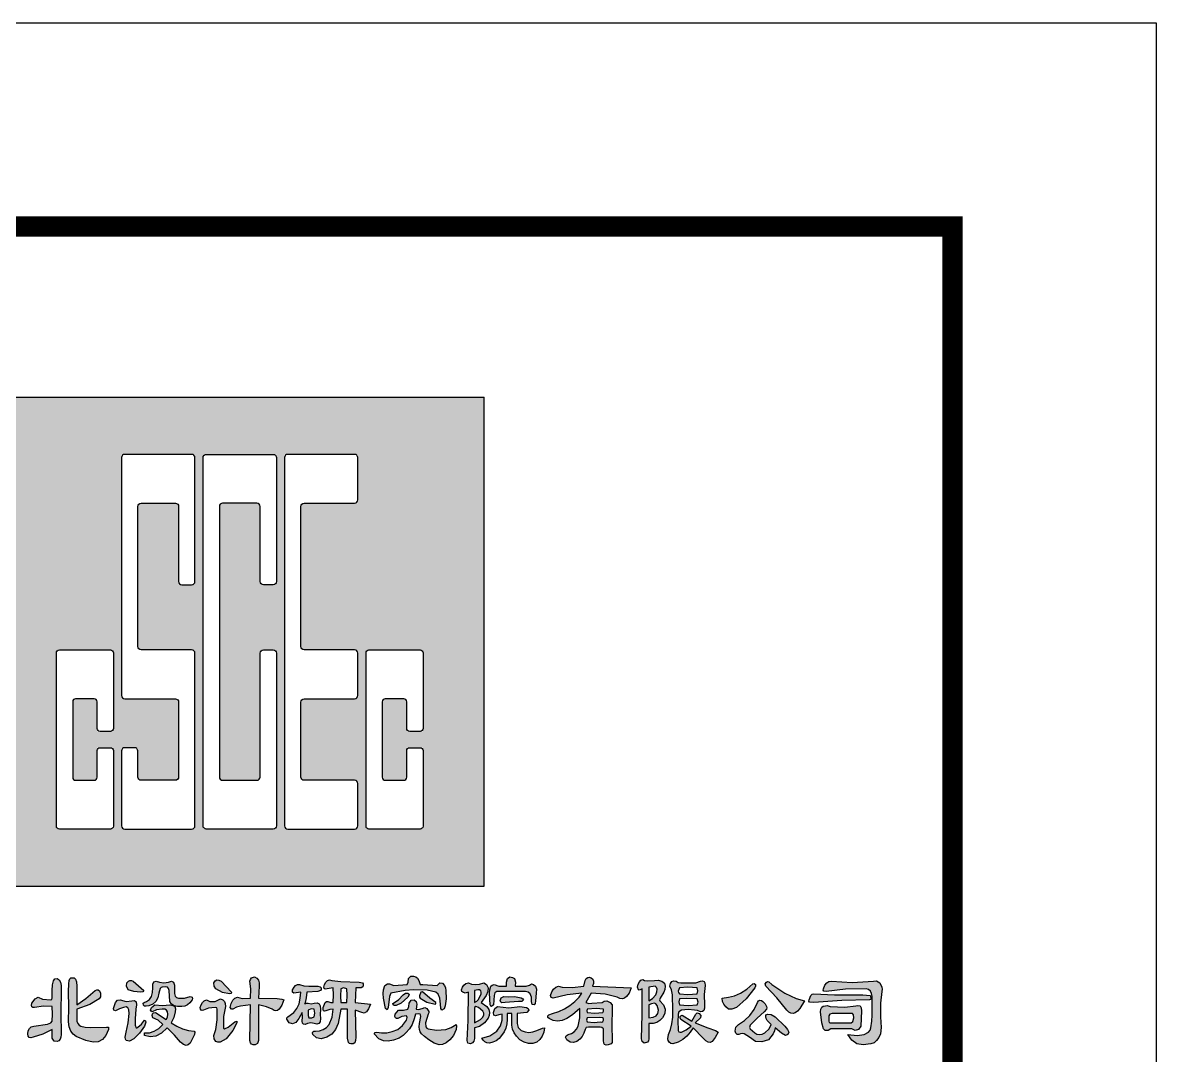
# Model space of a CAD drawing. Extents: x 1252172 to 1336272, y -987752 to -826269.
# Drawn here: x 1330706 to 1336272, y -933421 to -928352 of the extents above; entities that cross this region are included whole.
import ezdxf
from ezdxf.enums import TextEntityAlignment as Align

# ---------------------------------------------------------------- set-up
doc = ezdxf.new("R2010")
doc.units = 0
doc.header["$LTSCALE"] = 1000
for name, color, linetype in [('BTTK', 7, 'Continuous'), ('Logo', 4, 'Continuous'), ('PUB_TITLE', 7, 'Continuous'), ('电-标注', 1, 'Continuous')]:
    doc.layers.add(name, color=color, linetype=linetype)
doc.layers.add('yichutu', color=7, linetype='Continuous', true_color=0xffffff, plot=False)
doc.styles.add('HZ(TK)', font='geniso.shx', dxfattribs={"width": 0.9, "bigfont": 'hztxt.shx'})

# ---------------------------------------------------------------- blocks, each defined once
blk = doc.blocks.new('CSCEC')
at = {"layer": 'Logo'}
h = blk.add_hatch(color=4, dxfattribs=at)
h.paths.add_polyline_path([(0, -24), (24, -24), (24, 0), (0, 0)])
h.paths.add_polyline_path([(6.2, -2.8), (9.8, -2.8), (9.8, -9.2), (9, -9.2), (9, -5.36, 0.414214), (8.84, -5.2), (7.16, -5.2, 0.414214), (7, -5.36), (7, -12.24, 0.414214), (7.16, -12.4), (9.8, -12.4), (9.8, -21.2), (6.2, -21.2), (6.2, -17.2), (7, -17.2), (7, -18.64, 0.414214), (7.16, -18.8), (8.84, -18.8, 0.414214), (9, -18.64), (9, -14.96, 0.414214), (8.84, -14.8), (6.2, -14.8)], flags=16)
h.paths.add_polyline_path([(10.2, -2.8), (13.8, -2.8), (13.8, -9.2), (13, -9.2), (13, -5.36, 0.414214), (12.84, -5.2), (11.16, -5.2, 0.414214), (11, -5.36), (11, -18.64, 0.414214), (11.16, -18.8), (12.84, -18.8, 0.414214), (13, -18.64), (13, -12.4), (13.8, -12.4), (13.8, -21.2), (10.2, -21.2)], flags=16)
h.paths.add_polyline_path([(5.8, -12.4), (5.8, -16.4), (5, -16.4), (5, -14.96, 0.414214), (4.84, -14.8), (3.96, -14.8, 0.414214), (3.8, -14.96), (3.8, -18.64, 0.414214), (3.96, -18.8), (4.84, -18.8, 0.414214), (5, -18.64), (5, -17.2), (5.8, -17.2), (5.8, -21.2), (3, -21.2), (3, -12.4)], flags=16)
h.paths.add_polyline_path([(14.2, -2.8), (17.8, -2.8), (17.8, -5.2), (15.16, -5.2, 0.414214), (15, -5.36), (15, -12.24, 0.414214), (15.16, -12.4), (17.8, -12.4), (17.8, -14.8), (15.16, -14.8, 0.414214), (15, -14.96), (15, -18.64, 0.414214), (15.16, -18.8), (17.8, -18.8), (17.8, -21.2), (14.2, -21.2)], flags=16)
h.paths.add_polyline_path([(21, -12.4), (21, -16.4), (20.2, -16.4), (20.2, -14.96, 0.414214), (20.04, -14.8), (19.16, -14.8, 0.414214), (19, -14.96), (19, -18.64, 0.414214), (19.16, -18.8), (20.04, -18.8, 0.414214), (20.2, -18.64), (20.2, -17.2), (21, -17.2), (21, -21.2), (18.2, -21.2), (18.2, -12.4)], flags=16)
for p, q in [((0, -24), (0, 0)), ((0, 0), (24, 0)), ((0, 0), (24, 0)), ((24, -24), (24, 0)), ((0, -24), (24, -24))]:
    blk.add_line(p, q, dxfattribs=at)
for points in [[(8.84, -5.2, -0.414214), (9, -5.36), (9, -9.04, 0.414214), (9.16, -9.2), (9.64, -9.2, 0.414214), (9.8, -9.04), (9.8, -2.96, 0.414214), (9.64, -2.8), (6.36, -2.8, 0.414214), (6.2, -2.96), (6.2, -14.64, 0.414214), (6.36, -14.8), (8.84, -14.8, -0.414214), (9, -14.96), (9, -18.64, -0.414214), (8.84, -18.8), (7.16, -18.8, -0.414214), (7, -18.64), (7, -17.36, 0.414214), (6.84, -17.2), (6.36, -17.2, 0.414214), (6.2, -17.36), (6.2, -21.04, 0.414214), (6.36, -21.2), (9.64, -21.2, 0.414214), (9.8, -21.04), (9.8, -12.56, 0.414214), (9.64, -12.4), (7.16, -12.4, -0.414214), (7, -12.24), (7, -5.36, -0.414214), (7.16, -5.2)], [(12.84, -18.8, 0.414214), (13, -18.64), (13, -12.56, -0.414214), (13.16, -12.4), (13.64, -12.4, -0.414214), (13.8, -12.56), (13.8, -21.04, -0.414214), (13.64, -21.2), (10.36, -21.2, -0.414214), (10.2, -21.04), (10.2, -2.96, -0.414214), (10.36, -2.8), (13.64, -2.8, -0.414214), (13.8, -2.96), (13.8, -9.04, -0.414214), (13.64, -9.2), (13.16, -9.2, -0.414214), (13, -9.04), (13, -5.36, 0.414214), (12.84, -5.2), (11.16, -5.2, 0.414214), (11, -5.36), (11, -18.64, 0.414214), (11.16, -18.8)], [(15.16, -12.4, -0.414214), (15, -12.24), (15, -5.36, -0.414214), (15.16, -5.2), (17.64, -5.2, 0.414214), (17.8, -5.04), (17.8, -2.96, 0.414214), (17.64, -2.8), (14.36, -2.8, 0.414214), (14.2, -2.96), (14.2, -21.04, 0.414214), (14.36, -21.2), (17.64, -21.2, 0.414214), (17.8, -21.04), (17.8, -18.96, 0.414214), (17.64, -18.8), (15.16, -18.8, -0.414214), (15, -18.64), (15, -14.96, -0.414214), (15.16, -14.8), (17.64, -14.8, 0.414214), (17.8, -14.64), (17.8, -12.56, 0.414214), (17.64, -12.4)], [(4.856, -18.8, 0.414214), (5, -18.656), (5, -17.344, -0.414214), (5.144, -17.2), (5.656, -17.2, -0.414214), (5.8, -17.344), (5.8, -21.056, -0.414214), (5.656, -21.2), (3.144, -21.2, -0.414214), (3, -21.056), (3, -12.544, -0.414214), (3.144, -12.4), (5.656, -12.4, -0.414214), (5.8, -12.544), (5.8, -16.256, -0.414214), (5.656, -16.4), (5.144, -16.4, -0.414214), (5, -16.256), (5, -14.944, 0.414214), (4.856, -14.8), (3.944, -14.8, 0.414214), (3.8, -14.944), (3.8, -18.656, 0.414214), (3.944, -18.8)], [(20.056, -18.8, 0.414214), (20.2, -18.656), (20.2, -17.344, -0.414214), (20.344, -17.2), (20.856, -17.2, -0.414214), (21, -17.344), (21, -21.056, -0.414214), (20.856, -21.2), (18.344, -21.2, -0.414214), (18.2, -21.056), (18.2, -12.544, -0.414214), (18.344, -12.4), (20.856, -12.4, -0.414214), (21, -12.544), (21, -16.256, -0.414214), (20.856, -16.4), (20.344, -16.4, -0.414214), (20.2, -16.256), (20.2, -14.944, 0.414214), (20.056, -14.8), (19.144, -14.8, 0.414214), (19, -14.944), (19, -18.656, 0.414214), (19.144, -18.8)]]:
    blk.add_lwpolyline(points, format="xyb", close=True, dxfattribs=at)
blk = doc.blocks.new('vhtemplate_2020年新竖式图框_A1')
at = {"layer": 'Logo'}
h = blk.add_hatch(color=4, dxfattribs=at)
h.dxf.hatch_style = 1
h.paths.add_polyline_path([(786.365, 545.727), (785.932, 545.654), (785.848, 545.651), (785.799, 545.685), (785.782, 545.756), (785.799, 545.862), (785.957, 546.081), (786.098, 546.154), (786.323, 546.06), (786.732, 546.029), (786.773, 546.042), (786.798, 546.123), (786.798, 546.487), (786.813, 546.773), (786.857, 546.966), (786.929, 547.065), (787.031, 547.07), (787.131, 547.018), (787.198, 546.904), (787.231, 546.727), (787.231, 546.487), (787.215, 545.404), (787.231, 544.321), (787.219, 544.191), (787.181, 544.092), (787.119, 544.024), (787.031, 543.988), (786.89, 544.009), (786.798, 544.155), (786.798, 544.571), (786.332, 544.352), (785.865, 544.196), (785.749, 544.16), (785.665, 544.175), (785.615, 544.243), (785.599, 544.363), (785.617, 544.511), (785.674, 544.623), (785.767, 544.699), (785.898, 544.738), (786.557, 544.842), (786.729, 544.909), (786.798, 544.988), (786.815, 545.331), (786.798, 545.696)])
h.paths.add_polyline_path([(787.606, 546.81), (787.631, 546.987), (787.658, 547.057), (787.706, 547.102), (787.865, 547.112), (787.935, 547.052), (787.981, 546.914), (788.002, 546.698), (787.998, 546.404), (787.998, 545.779), (788.439, 546.102), (788.898, 546.487), (788.977, 546.526), (789.047, 546.518), (789.11, 546.464), (789.164, 546.362), (789.164, 546.185), (789.097, 546.071), (788.639, 545.8), (787.998, 545.571), (787.998, 545.113), (788.01, 544.98), (788.048, 544.873), (788.11, 544.792), (788.198, 544.738), (788.414, 544.688), (788.698, 544.665), (789.464, 544.696), (789.556, 544.686), (789.564, 544.571), (789.429, 544.282), (789.256, 544.082), (789.045, 543.97), (788.798, 543.946), (788.439, 544.04), (787.964, 544.238), (787.817, 544.345), (787.706, 544.498), (787.633, 544.699), (787.598, 544.946), (787.615, 545.675), (787.598, 546.445)])
h = blk.add_hatch(color=4, dxfattribs=at)
h.dxf.hatch_style = 1
h.paths.add_polyline_path([(796.12, 546.102), (796.528, 546.112), (796.537, 546.57), (796.495, 546.945), (796.522, 547.036), (796.57, 547.102), (796.728, 547.154), (796.843, 547.094), (796.92, 546.997), (796.96, 546.865), (796.962, 546.695), (796.928, 546.112), (797.836, 546.091), (798.072, 546.065), (798.161, 546.029), (798.07, 545.769), (797.928, 545.571), (797.857, 545.508), (797.778, 545.487), (797.691, 545.508), (797.595, 545.571), (797.312, 545.685), (796.928, 545.779), (796.928, 544.03), (796.87, 543.894), (796.762, 543.821), (796.658, 543.819), (796.578, 543.853), (796.524, 543.923), (796.495, 544.03), (796.528, 545.779), (796.045, 545.727), (795.841, 545.662), (795.662, 545.571), (795.595, 545.571), (795.529, 545.654), (795.577, 545.857), (795.654, 546.008), (795.76, 546.107), (795.895, 546.154)])
h.paths.add_polyline_path([(794.737, 546.706), (794.729, 546.862), (794.789, 546.961), (794.871, 547.008), (794.973, 547.003), (795.096, 546.945), (795.595, 546.404), (795.587, 546.341), (795.495, 546.321), (795.162, 546.383), (794.829, 546.57)])
h.paths.add_polyline_path([(794.537, 545.946), (794.796, 545.946), (795.062, 546.071), (795.177, 546.032), (795.254, 545.956), (795.293, 545.844), (795.296, 545.696), (795.204, 545.217), (795.196, 544.696), (795.21, 544.634), (795.254, 544.613), (795.429, 544.696), (795.762, 544.946), (795.854, 544.977), (795.862, 544.904), (795.662, 544.519), (795.329, 544.113), (795.037, 543.957), (794.923, 543.949), (794.829, 543.988), (794.737, 544.123), (794.729, 544.279), (794.829, 544.571), (794.896, 545.05), (794.896, 545.571), (794.871, 545.633), (794.796, 545.654), (794.471, 545.623), (794.229, 545.529), (794.156, 545.506), (794.104, 545.519), (794.073, 545.568), (794.063, 545.654), (794.106, 545.787), (794.171, 545.894), (794.256, 545.974), (794.363, 546.029)])
h = blk.add_hatch(color=4, dxfattribs=at)
h.dxf.hatch_style = 1
h.paths.add_polyline_path([(804.034, 545.519), (804.259, 545.571), (804.309, 545.706), (804.326, 545.862), (804.418, 546.008), (804.559, 546.029), (804.659, 545.956), (804.693, 545.821), (804.659, 545.571), (804.784, 545.56), (804.959, 545.612), (805.084, 545.654), (805.192, 545.612), (805.292, 545.456), (805.292, 545.386), (805.259, 545.321), (805.126, 544.904), (805.142, 544.706), (805.188, 544.647), (805.259, 544.613), (805.659, 544.54), (806.126, 544.571), (806.384, 544.675), (806.625, 544.821), (806.642, 544.758), (806.625, 544.571), (806.492, 544.279), (806.311, 544.063), (806.134, 543.915), (805.961, 543.834), (805.792, 543.821), (805.551, 543.905), (805.292, 544.071), (805.067, 544.227), (804.926, 544.363), (804.857, 544.457), (804.818, 544.571), (804.807, 544.706), (804.826, 544.863), (804.884, 545.206), (804.882, 545.292), (804.859, 545.321), (804.768, 545.342), (804.626, 545.321), (804.568, 545.092), (804.459, 544.821), (804.334, 544.613), (804.159, 544.404), (804.026, 544.279), (803.826, 544.155), (803.551, 544.043), (803.293, 543.998), (803.051, 544.022), (802.827, 544.113), (802.593, 544.363), (802.643, 544.425), (802.727, 544.446), (802.966, 544.407), (803.218, 544.415), (803.483, 544.47), (803.76, 544.571), (803.985, 544.769), (804.193, 545.029), (804.226, 545.165), (804.193, 545.238), (803.951, 545.206), (803.76, 545.113), (803.689, 545.11), (803.643, 545.144), (803.622, 545.214), (803.626, 545.321), (803.793, 545.529), (803.826, 545.529)])
h.paths.add_polyline_path([(804.859, 546.779), (804.993, 546.779), (805.692, 546.737), (805.826, 546.862), (805.951, 546.852), (806.059, 546.737), (806.109, 546.612), (806.126, 546.487), (806.134, 546.071), (806.092, 545.737), (806.034, 545.581), (805.926, 545.529), (805.876, 545.602), (805.859, 545.821), (805.826, 546.112), (805.742, 546.31), (805.626, 546.404), (805.201, 546.498), (804.526, 546.529), (804.126, 546.487), (803.426, 546.362), (803.36, 546.196), (803.293, 545.654), (803.243, 545.539), (803.16, 545.612), (803.06, 546.112), (803.043, 546.341), (803.06, 546.529), (803.126, 546.727), (803.26, 546.82), (803.36, 546.82), (803.56, 546.737), (804.226, 546.779), (804.276, 546.893), (804.293, 547.07), (804.393, 547.195), (804.53, 547.198), (804.643, 547.164), (804.73, 547.094), (804.793, 546.987)])
h.paths.add_polyline_path([(805.326, 546.112), (804.976, 546.425), (804.893, 546.404), (804.818, 546.227), (804.824, 546.162), (804.859, 546.112), (805.192, 545.914), (805.592, 545.821), (805.634, 545.841), (805.626, 545.904)], flags=17)
h.paths.add_polyline_path([(804.134, 546.362), (804.259, 546.362), (804.309, 546.318), (804.326, 546.268), (804.259, 546.154), (803.926, 545.862), (803.676, 545.758), (803.589, 545.753), (803.526, 545.779), (803.51, 545.852), (803.793, 546.029), (804.026, 546.279)], flags=17)
h = blk.add_hatch(color=4, dxfattribs=at)
h.dxf.hatch_style = 1
h.paths.add_polyline_path([(807.825, 545.06), (807.925, 545.162), (807.992, 545.279), (807.987, 545.381), (807.942, 545.477), (807.725, 545.654), (807.592, 545.696), (807.525, 545.654), (807.525, 544.904)], flags=16)
h.paths.add_polyline_path([(807.525, 545.904), (807.633, 545.961), (807.725, 546.05), (807.858, 546.321), (807.86, 546.412), (807.833, 546.477), (807.777, 546.516), (807.692, 546.529), (807.525, 546.487)], flags=16)
h.paths.add_polyline_path([(809.624, 545.362), (809.624, 544.863), (809.674, 544.675), (809.824, 544.529), (810.01, 544.451), (810.199, 544.425), (810.393, 544.451), (810.591, 544.529), (810.866, 544.644), (810.957, 544.654), (810.922, 544.438), (810.849, 544.248), (810.739, 544.084), (810.591, 543.946), (810.389, 543.892), (810.183, 543.894), (809.972, 543.954), (809.758, 544.071), (809.595, 544.24), (809.474, 544.415), (809.395, 544.594), (809.358, 544.779), (809.358, 545.362), (809.125, 545.362), (809.125, 545.071), (809.108, 544.85), (809.058, 544.644), (808.975, 544.454), (808.858, 544.279), (808.733, 544.131), (808.591, 544.019), (808.433, 543.944), (808.258, 543.905), (808.135, 543.92), (808.033, 543.967), (807.952, 544.045), (807.892, 544.155), (808.275, 544.259), (808.625, 544.488), (808.808, 544.748), (808.891, 545.029), (808.891, 545.321), (808.725, 545.3), (808.558, 545.238), (808.483, 545.279), (808.458, 545.404), (808.525, 545.602), (808.658, 545.696), (809.216, 545.633), (809.758, 545.696), (810.083, 545.654), (810.164, 545.602), (810.191, 545.529), (810.091, 545.404)])
h.paths.add_polyline_path([(810.058, 546.706), (810.224, 546.75), (810.324, 546.82), (810.424, 546.789), (810.524, 546.695), (810.566, 546.55), (810.557, 546.362), (810.524, 545.987), (810.507, 545.852), (810.457, 545.779), (810.358, 545.8), (810.324, 545.946), (810.318, 546.164), (810.266, 546.321), (810.168, 546.414), (810.024, 546.445), (808.625, 546.445), (808.525, 546.373), (808.491, 546.237), (808.458, 545.779), (808.366, 545.696), (808.327, 545.717), (808.291, 545.779), (808.258, 546.362), (808.275, 546.529), (808.325, 546.695), (808.4, 546.758), (808.491, 546.779), (808.725, 546.695), (809.091, 546.695), (809.091, 546.904), (809.15, 547.07), (809.258, 547.154), (809.399, 547.133), (809.491, 547.07), (809.533, 546.893), (809.524, 546.695)])
h.paths.add_polyline_path([(809.025, 545.904), (808.866, 545.883), (808.818, 545.92), (808.791, 545.987), (808.833, 546.123), (808.958, 546.196), (809.208, 546.175), (809.491, 546.196), (809.816, 546.133), (809.897, 546.086), (809.924, 546.029), (809.849, 545.946), (809.691, 545.946)], flags=17)
h.paths.add_polyline_path([(807.325, 543.863), (807.2, 543.905), (807.159, 544.03), (807.208, 545.019), (807.225, 546.404), (807.075, 546.362), (806.959, 546.404), (806.909, 546.435), (806.892, 546.529), (806.938, 546.659), (807.009, 546.758), (807.104, 546.826), (807.225, 546.862), (807.386, 546.8), (807.567, 546.779), (807.769, 546.8), (807.992, 546.862), (808.108, 546.779), (808.192, 546.612), (808.183, 546.435), (808.092, 546.237), (807.858, 545.904), (808.125, 545.696), (808.225, 545.56), (808.258, 545.404), (808.244, 545.264), (808.2, 545.133), (808.025, 544.904), (807.767, 544.717), (807.525, 544.654), (807.525, 544.128), (807.492, 544.009), (807.425, 543.92)])
h = blk.add_hatch(color=4, dxfattribs=at)
h.dxf.hatch_style = 1
h.paths.add_polyline_path([(812.332, 545.3), (812.057, 545.113), (811.828, 545.019), (811.607, 544.988), (811.395, 545.019), (811.191, 545.113), (811.124, 545.165), (811.124, 545.238), (811.182, 545.29), (811.357, 545.362), (811.663, 545.461), (811.949, 545.592), (812.213, 545.753), (812.457, 545.946), (812.657, 546.154), (812.79, 546.362), (812.074, 546.279), (811.391, 546.112), (811.291, 546.143), (811.257, 546.237), (811.32, 546.422), (811.407, 546.56), (811.52, 546.651), (811.657, 546.695), (811.824, 546.654), (812.324, 546.643), (812.89, 546.695), (812.957, 546.987), (813.013, 547.073), (813.082, 547.122), (813.163, 547.135), (813.257, 547.112), (813.336, 547.039), (813.373, 546.945), (813.369, 546.831), (813.323, 546.695), (815.223, 546.612), (815.114, 546.362), (814.989, 546.196), (814.898, 546.115), (814.789, 546.081), (814.665, 546.094), (814.523, 546.154), (813.94, 546.31), (813.257, 546.362), (812.99, 545.904), (813.132, 545.852), (813.29, 545.862), (813.79, 545.904), (813.898, 545.966), (814.023, 545.987), (814.19, 545.904), (814.281, 545.779), (814.29, 545.571), (814.273, 544.79), (814.29, 544.03), (814.277, 543.938), (814.24, 543.873), (814.09, 543.821), (813.988, 543.803), (813.915, 543.832), (813.871, 543.907), (813.856, 544.03), (813.856, 544.613), (813.781, 544.675), (813.69, 544.696), (813.123, 544.696), (813.015, 544.665), (812.957, 544.571), (812.894, 544.394), (812.807, 544.238), (812.694, 544.102), (812.557, 543.988), (812.39, 543.936), (812.224, 543.946), (812.065, 544.071), (811.99, 544.196), (812.024, 544.269), (812.124, 544.321), (812.28, 544.378), (812.415, 544.467), (812.53, 544.587), (812.623, 544.738), (812.69, 545.144), (812.69, 545.612)])
h.paths.add_polyline_path([(813.023, 545.04), (813.057, 544.946), (813.398, 544.925), (813.69, 544.946), (813.775, 544.941), (813.831, 544.967), (813.859, 545.024), (813.856, 545.113), (813.806, 545.146), (813.656, 545.165), (813.057, 545.154)], flags=16)
h.paths.add_polyline_path([(813.04, 545.487), (813.057, 545.404), (813.432, 545.383), (813.823, 545.404), (813.865, 545.467), (813.856, 545.571), (813.507, 545.612), (813.057, 545.571)], flags=16)
h = blk.add_hatch(color=4, dxfattribs=at)
h.dxf.hatch_style = 1
h.paths.add_polyline_path([(792.763, 545.165), (792.63, 544.904), (792.913, 544.738), (793.196, 544.613), (793.479, 544.529), (793.763, 544.488), (793.8, 544.436), (793.779, 544.321), (793.563, 543.905), (793.471, 543.813), (793.363, 543.79), (793.238, 543.834), (793.096, 543.946), (792.796, 544.29), (792.43, 544.654), (792.161, 544.397), (791.888, 544.248), (791.611, 544.209), (791.33, 544.279), (791.33, 544.404), (791.574, 544.415), (791.805, 544.488), (792.024, 544.623), (792.23, 544.821), (791.988, 545.029), (791.73, 545.154), (791.701, 545.264), (791.713, 545.342), (791.767, 545.389), (791.863, 545.404), (792.396, 545.071), (792.446, 545.175), (792.463, 545.321), (792.459, 545.446), (792.413, 545.529), (792.326, 545.571), (792.197, 545.571), (791.922, 545.539), (791.697, 545.446), (791.645, 545.474), (791.622, 545.519), (791.663, 545.654), (791.83, 545.779), (792.213, 545.758), (792.563, 545.779), (792.717, 545.758), (792.813, 545.696), (792.85, 545.592), (792.83, 545.446)])
h.paths.add_polyline_path([(791.297, 546.487), (791.238, 546.425), (791.13, 546.404), (790.797, 546.435), (790.53, 546.529), (790.447, 546.695), (790.464, 546.862), (790.532, 546.945), (790.605, 546.987), (790.682, 546.987), (790.764, 546.945)])
h.paths.add_polyline_path([(790.866, 545.094), (790.872, 544.79), (790.916, 544.657), (790.952, 544.655), (790.997, 544.696), (791.18, 544.842), (791.33, 545.029), (791.38, 544.995), (791.397, 544.936), (791.33, 544.738), (791.08, 544.394), (790.797, 544.113), (790.589, 544.009), (790.43, 544.03), (790.393, 544.102), (790.38, 544.196), (790.43, 544.446), (790.53, 544.904), (790.564, 545.362), (790.56, 545.537), (790.514, 545.644), (790.426, 545.683), (790.297, 545.654), (790.097, 545.592), (789.897, 545.487), (789.822, 545.519), (789.797, 545.612), (789.897, 545.904), (790.006, 546.019), (790.13, 546.029), (790.422, 545.956), (790.697, 545.987), (790.834, 545.992), (790.914, 545.925), (790.934, 545.784), (790.897, 545.571)])
h.paths.add_polyline_path([(793.288, 546.112), (793.563, 546.196), (793.671, 546.154), (793.681, 546.102), (793.663, 546.029), (793.557, 545.883), (793.438, 545.779), (793.307, 545.717), (793.163, 545.696), (792.95, 545.696), (792.78, 545.737), (792.651, 545.821), (792.563, 545.946), (792.53, 546.487), (792.509, 546.591), (792.446, 546.654), (792.342, 546.675), (792.197, 546.654), (792.136, 546.636), (792.088, 546.581), (792.03, 546.362), (791.986, 546.136), (791.888, 545.956), (791.736, 545.823), (791.53, 545.737), (791.413, 545.714), (791.33, 545.727), (791.28, 545.776), (791.263, 545.862), (791.305, 545.904), (791.43, 545.946), (791.574, 546.05), (791.672, 546.196), (791.724, 546.383), (791.73, 546.612), (791.726, 546.802), (791.78, 546.914), (791.892, 546.948), (792.063, 546.904), (792.271, 546.862), (792.496, 546.904), (792.653, 546.943), (792.755, 546.893), (792.803, 546.755), (792.796, 546.529), (792.796, 546.347), (792.83, 546.216), (792.896, 546.138), (792.996, 546.112)])
h = blk.add_hatch(color=4, dxfattribs=at)
h.dxf.hatch_style = 1
h.paths.add_polyline_path([(800.611, 546.268), (800.594, 546.612), (800.294, 546.57), (800.198, 546.552), (800.144, 546.581), (800.132, 546.656), (800.161, 546.779), (800.221, 546.901), (800.302, 546.977), (800.404, 547.005), (800.527, 546.987), (800.96, 546.924), (801.86, 546.904), (802.027, 546.862), (802.06, 546.81), (802.06, 546.737), (802.037, 546.667), (801.968, 546.622), (801.694, 546.612), (801.66, 545.904), (802.427, 545.821), (802.325, 545.592), (802.218, 545.446), (802.108, 545.383), (801.993, 545.404), (801.66, 545.529), (801.694, 544.196), (801.691, 544.035), (801.652, 543.925), (801.575, 543.868), (801.46, 543.863), (801.387, 543.881), (801.335, 543.936), (801.294, 544.155), (801.294, 545.571), (800.96, 545.571), (800.827, 544.863), (800.7, 544.566), (800.519, 544.342), (800.284, 544.191), (799.994, 544.113), (799.777, 544.165), (799.594, 544.321), (799.578, 544.41), (799.594, 544.467), (799.644, 544.493), (799.727, 544.488), (799.919, 544.509), (800.094, 544.571), (800.252, 544.675), (800.394, 544.821), (800.544, 545.175), (800.594, 545.571), (800.419, 545.55), (800.227, 545.487), (800.157, 545.467), (800.111, 545.487), (800.09, 545.55), (800.094, 545.654), (800.202, 545.894), (800.263, 545.943), (800.327, 545.946), (800.477, 545.894), (800.594, 545.904)])
h.paths.add_polyline_path([(799.144, 546.716), (799.394, 546.695), (799.827, 546.695), (799.944, 546.664), (799.994, 546.612), (799.996, 546.539), (799.969, 546.487), (799.827, 546.445), (799.294, 546.404), (799.269, 546.133), (799.194, 545.821), (799.236, 545.873), (799.361, 545.862), (799.503, 545.841), (799.661, 545.862), (799.805, 545.875), (799.902, 545.831), (799.955, 545.73), (799.961, 545.571), (799.944, 545.31), (799.961, 545.113), (799.942, 544.956), (799.886, 544.863), (799.792, 544.831), (799.661, 544.863), (799.494, 544.904), (799.328, 544.863), (799.211, 544.824), (799.128, 544.831), (799.078, 544.886), (799.061, 544.988), (799.078, 545.196), (799.061, 545.404), (798.909, 545.107), (798.753, 544.925), (798.592, 544.857), (798.428, 544.904), (798.311, 545.081), (798.315, 545.146), (798.361, 545.196), (798.661, 545.404), (798.807, 545.607), (798.911, 545.841), (798.974, 546.107), (798.994, 546.404), (798.661, 546.362), (798.595, 546.404), (798.595, 546.529), (798.665, 546.654), (798.744, 546.737), (798.832, 546.779), (798.928, 546.779)])
h.paths.add_polyline_path([(801.26, 545.904), (801.277, 546.258), (801.26, 546.57), (801.102, 546.612), (800.96, 546.57), (800.944, 546.216), (800.96, 545.904)], flags=16)
h.paths.add_polyline_path([(799.353, 545.269), (799.394, 545.154), (799.544, 545.144), (799.661, 545.196), (799.694, 545.373), (799.661, 545.571), (799.503, 545.581), (799.361, 545.529)], flags=16)
h = blk.add_hatch(color=4, dxfattribs=at)
h.dxf.hatch_style = 1
h.paths.add_polyline_path([(817.53, 546.883), (817.655, 546.862), (818.388, 546.862), (818.622, 546.945), (818.724, 546.964), (818.797, 546.935), (818.84, 546.859), (818.855, 546.737), (818.797, 546.289), (818.822, 545.779), (818.822, 545.618), (818.788, 545.508), (818.722, 545.451), (818.622, 545.446), (818.48, 545.508), (818.322, 545.529), (818.013, 545.55), (817.689, 545.529), (817.564, 545.435), (817.522, 545.321), (817.505, 544.936), (817.522, 544.613), (817.532, 544.524), (817.564, 544.467), (817.616, 544.441), (817.689, 544.446), (817.922, 544.561), (818.155, 544.738), (817.655, 545.071), (817.622, 545.146), (817.622, 545.206), (817.655, 545.251), (817.722, 545.279), (818.188, 544.988), (818.388, 545.321), (818.463, 545.394), (818.555, 545.362), (818.638, 545.269), (818.622, 545.154), (818.355, 544.904), (818.988, 544.654), (819.363, 544.519), (819.488, 544.446), (819.346, 544.186), (819.188, 543.988), (819.099, 543.936), (818.996, 543.946), (818.882, 544.019), (818.755, 544.155), (818.255, 544.654), (818.122, 544.438), (817.955, 544.248), (817.755, 544.084), (817.522, 543.946), (817.264, 543.863), (817.166, 543.884), (817.089, 543.946), (817.037, 544.032), (817.014, 544.123), (817.055, 544.321), (817.155, 544.568), (817.222, 544.852), (817.255, 545.172), (817.255, 545.529), (817.239, 546.279), (817.193, 546.529), (817.122, 546.695), (817.153, 546.836), (817.214, 546.924), (817.303, 546.961), (817.422, 546.945)])
h.paths.add_polyline_path([(817.555, 545.935), (817.589, 545.779), (818.022, 545.758), (818.455, 545.779), (818.505, 545.914), (818.455, 546.071), (817.955, 546.091), (817.589, 546.071)], flags=16)
h.paths.add_polyline_path([(818.005, 546.3), (818.455, 546.321), (818.488, 546.477), (818.455, 546.612), (818.005, 546.654), (817.589, 546.612), (817.522, 546.456), (817.539, 546.386), (817.589, 546.321)], flags=16)
h.paths.add_polyline_path([(816.872, 546.539), (816.822, 546.404), (816.639, 546.112), (816.61, 546.029), (816.622, 545.987), (816.806, 545.779), (816.889, 545.571), (816.872, 545.362), (816.756, 545.154), (816.626, 545.011), (816.472, 544.915), (816.293, 544.865), (816.089, 544.863), (816.089, 544.113), (816.062, 544.022), (816.014, 543.957), (815.856, 543.905), (815.756, 543.977), (815.723, 544.113), (815.764, 545.31), (815.756, 546.57), (815.656, 546.529), (815.61, 546.505), (815.573, 546.518), (815.523, 546.654), (815.564, 546.802), (815.623, 546.914), (815.698, 546.99), (815.789, 547.029), (815.875, 546.979), (815.997, 546.956), (816.356, 546.987), (816.547, 546.997), (816.722, 546.945), (816.847, 546.841), (816.889, 546.695)])
h.paths.add_polyline_path([(816.089, 545.154), (816.293, 545.178), (816.439, 545.248), (816.526, 545.365), (816.556, 545.529), (816.489, 545.758), (816.431, 545.826), (816.356, 545.862), (816.222, 545.841), (816.089, 545.779)], flags=16)
h.paths.add_polyline_path([(816.089, 545.987), (816.272, 546.102), (816.422, 546.279), (816.483, 546.43), (816.497, 546.55), (816.466, 546.638), (816.389, 546.695), (816.089, 546.654)], flags=16)
h = blk.add_hatch(color=4, dxfattribs=at)
h.dxf.hatch_style = 1
h.paths.add_polyline_path([(821.796, 545.841), (821.854, 545.696), (821.873, 545.633), (821.862, 545.571), (821.754, 545.446), (821.396, 545.133), (821.054, 544.779), (821.021, 544.675), (821.054, 544.613), (821.287, 544.404), (821.394, 544.342), (821.512, 544.321), (821.644, 544.342), (821.787, 544.404), (821.996, 544.613), (822.087, 544.821), (821.887, 545.019), (821.837, 545.11), (821.821, 545.196), (821.829, 545.29), (821.921, 545.321), (822.096, 545.31), (822.287, 545.196), (822.754, 544.738), (822.887, 544.571), (822.954, 544.446), (822.912, 544.321), (822.787, 544.279), (822.595, 544.394), (822.287, 544.654), (822.254, 544.509), (822.187, 544.363), (821.954, 544.071), (821.629, 543.967), (821.321, 543.988), (821.021, 544.196), (820.763, 544.363), (820.665, 544.384), (820.588, 544.363), (820.496, 544.324), (820.421, 544.332), (820.363, 544.386), (820.321, 544.488), (820.363, 544.696), (820.488, 544.821), (820.783, 545.014), (821.038, 545.258), (821.25, 545.555), (821.421, 545.904), (821.475, 545.985), (821.537, 546.019), (821.608, 546.005), (821.687, 545.946)])
h.paths.add_polyline_path([(819.988, 546.154), (820.288, 546.227), (820.588, 546.362), (820.888, 546.56), (821.187, 546.82), (821.254, 546.831), (821.321, 546.779), (821.329, 546.695), (821.287, 546.612), (820.863, 546.081), (820.388, 545.654), (820.154, 545.571), (819.988, 545.571), (819.857, 545.683), (819.763, 545.81), (819.707, 545.953), (819.688, 546.112)])
h.paths.add_polyline_path([(822.754, 546.362), (823.312, 546.102), (823.72, 545.987), (823.491, 545.599), (823.379, 545.474), (823.27, 545.394), (823.163, 545.359), (823.058, 545.37), (822.955, 545.427), (822.854, 545.529), (822.362, 546.133), (821.821, 546.695), (821.796, 546.81), (821.854, 546.904), (821.908, 546.927), (821.971, 546.914), (822.121, 546.779)])
h = blk.add_hatch(color=4, dxfattribs=at)
h.dxf.hatch_style = 1
h.paths.add_polyline_path([(826.069, 546.883), (827.119, 546.945), (827.261, 546.966), (827.419, 546.862), (827.527, 546.654), (827.538, 546.55), (827.519, 546.445), (827.452, 545.862), (827.452, 545.196), (827.486, 544.675), (827.452, 544.363), (827.373, 544.175), (827.269, 544.03), (827.14, 543.925), (826.986, 543.863), (826.615, 543.813), (826.303, 543.873), (826.048, 544.043), (825.853, 544.321), (826.311, 544.279), (826.652, 544.321), (826.877, 544.446), (826.946, 544.54), (826.986, 544.654), (827.036, 544.977), (827.052, 545.279), (827.052, 546.196), (827.021, 546.344), (826.961, 546.456), (826.871, 546.531), (826.752, 546.57), (825.744, 546.56), (824.786, 546.445), (824.67, 546.456), (824.649, 546.5), (824.653, 546.57), (824.728, 546.75), (824.82, 546.872), (824.928, 546.938), (825.053, 546.945)])
h.paths.add_polyline_path([(825.203, 546.268), (826.586, 546.279), (826.952, 546.237), (826.986, 546.112), (826.969, 546.05), (826.919, 546.029), (825.553, 545.998), (824.187, 545.904), (823.978, 545.914), (823.943, 545.959), (823.953, 546.029), (824.045, 546.248), (824.109, 546.302), (824.187, 546.321)])
h.paths.add_polyline_path([(824.845, 545.748), (824.986, 545.696), (825.703, 545.664), (826.253, 545.737), (826.319, 545.758), (826.452, 545.737), (826.502, 545.633), (826.519, 545.487), (826.486, 544.738), (826.386, 544.581), (826.219, 544.529), (826.053, 544.613), (825.02, 544.613), (824.886, 544.529), (824.745, 544.529), (824.653, 544.613), (824.586, 544.904), (824.52, 545.446), (824.534, 545.573), (824.578, 545.664), (824.651, 545.719), (824.753, 545.737)])
h.paths.add_polyline_path([(825.086, 545.362), (824.978, 545.331), (824.92, 545.238), (824.92, 544.988), (824.945, 544.925), (824.986, 544.904), (826.019, 544.904), (826.103, 544.967), (826.153, 545.154), (826.136, 545.29), (826.086, 545.362)], flags=16)
at = {"layer": 'Logo', "color": 4}
for points in [[(787.606, 546.81), (787.631, 546.987), (787.658, 547.057), (787.706, 547.102), (787.865, 547.112), (787.935, 547.052), (787.981, 546.914), (788.002, 546.698), (787.998, 546.404), (787.998, 545.779), (788.439, 546.102), (788.898, 546.487), (788.977, 546.526), (789.047, 546.518), (789.11, 546.464), (789.164, 546.362), (789.164, 546.185), (789.097, 546.071), (788.639, 545.8), (787.998, 545.571), (787.998, 545.113), (788.01, 544.98), (788.048, 544.873), (788.11, 544.792), (788.198, 544.738), (788.414, 544.688), (788.698, 544.665), (789.464, 544.696), (789.556, 544.686), (789.564, 544.571), (789.429, 544.282), (789.256, 544.082), (789.045, 543.97), (788.798, 543.946), (788.439, 544.04), (787.964, 544.238), (787.817, 544.345), (787.706, 544.498), (787.633, 544.699), (787.598, 544.946), (787.615, 545.675), (787.598, 546.445)], [(796.12, 546.102), (796.528, 546.112), (796.537, 546.57), (796.495, 546.945), (796.522, 547.036), (796.57, 547.102), (796.728, 547.154), (796.843, 547.094), (796.92, 546.997), (796.96, 546.865), (796.962, 546.695), (796.928, 546.112), (797.836, 546.091), (798.072, 546.065), (798.161, 546.029), (798.07, 545.769), (797.928, 545.571), (797.857, 545.508), (797.778, 545.487), (797.691, 545.508), (797.595, 545.571), (797.312, 545.685), (796.928, 545.779), (796.928, 544.03), (796.87, 543.894), (796.762, 543.821), (796.658, 543.819), (796.578, 543.853), (796.524, 543.923), (796.495, 544.03), (796.528, 545.779), (796.045, 545.727), (795.841, 545.662), (795.662, 545.571), (795.595, 545.571), (795.529, 545.654), (795.577, 545.857), (795.654, 546.008), (795.76, 546.107), (795.895, 546.154)], [(804.859, 546.779), (804.993, 546.779), (805.692, 546.737), (805.826, 546.862), (805.951, 546.852), (806.059, 546.737), (806.109, 546.612), (806.126, 546.487), (806.134, 546.071), (806.092, 545.737), (806.034, 545.581), (805.926, 545.529), (805.876, 545.602), (805.859, 545.821), (805.826, 546.112), (805.742, 546.31), (805.626, 546.404), (805.201, 546.498), (804.526, 546.529), (804.126, 546.487), (803.426, 546.362), (803.36, 546.196), (803.293, 545.654), (803.243, 545.539), (803.16, 545.612), (803.06, 546.112), (803.043, 546.341), (803.06, 546.529), (803.126, 546.727), (803.26, 546.82), (803.36, 546.82), (803.56, 546.737), (804.226, 546.779), (804.276, 546.893), (804.293, 547.07), (804.393, 547.195), (804.53, 547.198), (804.643, 547.164), (804.73, 547.094), (804.793, 546.987)], [(810.058, 546.706), (810.224, 546.75), (810.324, 546.82), (810.424, 546.789), (810.524, 546.695), (810.566, 546.55), (810.557, 546.362), (810.524, 545.987), (810.507, 545.852), (810.457, 545.779), (810.358, 545.8), (810.324, 545.946), (810.318, 546.164), (810.266, 546.321), (810.168, 546.414), (810.024, 546.445), (808.625, 546.445), (808.525, 546.373), (808.491, 546.237), (808.458, 545.779), (808.366, 545.696), (808.327, 545.717), (808.291, 545.779), (808.258, 546.362), (808.275, 546.529), (808.325, 546.695), (808.4, 546.758), (808.491, 546.779), (808.725, 546.695), (809.091, 546.695), (809.091, 546.904), (809.15, 547.07), (809.258, 547.154), (809.399, 547.133), (809.491, 547.07), (809.533, 546.893), (809.524, 546.695)], [(812.332, 545.3), (812.057, 545.113), (811.828, 545.019), (811.607, 544.988), (811.395, 545.019), (811.191, 545.113), (811.124, 545.165), (811.124, 545.238), (811.182, 545.29), (811.357, 545.362), (811.663, 545.461), (811.949, 545.592), (812.213, 545.753), (812.457, 545.946), (812.657, 546.154), (812.79, 546.362), (812.074, 546.279), (811.391, 546.112), (811.291, 546.143), (811.257, 546.237), (811.32, 546.422), (811.407, 546.56), (811.52, 546.651), (811.657, 546.695), (811.824, 546.654), (812.324, 546.643), (812.89, 546.695), (812.957, 546.987), (813.013, 547.073), (813.082, 547.122), (813.163, 547.135), (813.257, 547.112), (813.336, 547.039), (813.373, 546.945), (813.369, 546.831), (813.323, 546.695), (815.223, 546.612), (815.114, 546.362), (814.989, 546.196), (814.898, 546.115), (814.789, 546.081), (814.665, 546.094), (814.523, 546.154), (813.94, 546.31), (813.257, 546.362), (812.99, 545.904), (813.132, 545.852), (813.29, 545.862), (813.79, 545.904), (813.898, 545.966), (814.023, 545.987), (814.19, 545.904), (814.281, 545.779), (814.29, 545.571), (814.273, 544.79), (814.29, 544.03), (814.277, 543.938), (814.24, 543.873), (814.09, 543.821), (813.988, 543.803), (813.915, 543.832), (813.871, 543.907), (813.856, 544.03), (813.856, 544.613), (813.781, 544.675), (813.69, 544.696), (813.123, 544.696), (813.015, 544.665), (812.957, 544.571), (812.894, 544.394), (812.807, 544.238), (812.694, 544.102), (812.557, 543.988), (812.39, 543.936), (812.224, 543.946), (812.065, 544.071), (811.99, 544.196), (812.024, 544.269), (812.124, 544.321), (812.28, 544.378), (812.415, 544.467), (812.53, 544.587), (812.623, 544.738), (812.69, 545.144), (812.69, 545.612)], [(786.365, 545.727), (785.932, 545.654), (785.848, 545.651), (785.799, 545.685), (785.782, 545.756), (785.799, 545.862), (785.957, 546.081), (786.098, 546.154), (786.323, 546.06), (786.732, 546.029), (786.773, 546.042), (786.798, 546.123), (786.798, 546.487), (786.813, 546.773), (786.857, 546.966), (786.929, 547.065), (787.031, 547.07), (787.131, 547.018), (787.198, 546.904), (787.231, 546.727), (787.231, 546.487), (787.215, 545.404), (787.231, 544.321), (787.219, 544.191), (787.181, 544.092), (787.119, 544.024), (787.031, 543.988), (786.89, 544.009), (786.798, 544.155), (786.798, 544.571), (786.332, 544.352), (785.865, 544.196), (785.749, 544.16), (785.665, 544.175), (785.615, 544.243), (785.599, 544.363), (785.617, 544.511), (785.674, 544.623), (785.767, 544.699), (785.898, 544.738), (786.557, 544.842), (786.729, 544.909), (786.798, 544.988), (786.815, 545.331), (786.798, 545.696)], [(791.297, 546.487), (791.238, 546.425), (791.13, 546.404), (790.797, 546.435), (790.53, 546.529), (790.447, 546.695), (790.464, 546.862), (790.532, 546.945), (790.605, 546.987), (790.682, 546.987), (790.764, 546.945)], [(793.288, 546.112), (793.563, 546.196), (793.671, 546.154), (793.681, 546.102), (793.663, 546.029), (793.557, 545.883), (793.438, 545.779), (793.307, 545.717), (793.163, 545.696), (792.95, 545.696), (792.78, 545.737), (792.651, 545.821), (792.563, 545.946), (792.53, 546.487), (792.509, 546.591), (792.446, 546.654), (792.342, 546.675), (792.197, 546.654), (792.136, 546.636), (792.088, 546.581), (792.03, 546.362), (791.986, 546.136), (791.888, 545.956), (791.736, 545.823), (791.53, 545.737), (791.413, 545.714), (791.33, 545.727), (791.28, 545.776), (791.263, 545.862), (791.305, 545.904), (791.43, 545.946), (791.574, 546.05), (791.672, 546.196), (791.724, 546.383), (791.73, 546.612), (791.726, 546.802), (791.78, 546.914), (791.892, 546.948), (792.063, 546.904), (792.271, 546.862), (792.496, 546.904), (792.653, 546.943), (792.755, 546.893), (792.803, 546.755), (792.796, 546.529), (792.796, 546.347), (792.83, 546.216), (792.896, 546.138), (792.996, 546.112)], [(794.737, 546.706), (794.729, 546.862), (794.789, 546.961), (794.871, 547.008), (794.973, 547.003), (795.096, 546.945), (795.595, 546.404), (795.587, 546.341), (795.495, 546.321), (795.162, 546.383), (794.829, 546.57)], [(799.144, 546.716), (799.394, 546.695), (799.827, 546.695), (799.944, 546.664), (799.994, 546.612), (799.996, 546.539), (799.969, 546.487), (799.827, 546.445), (799.294, 546.404), (799.269, 546.133), (799.194, 545.821), (799.236, 545.873), (799.361, 545.862), (799.503, 545.841), (799.661, 545.862), (799.805, 545.875), (799.902, 545.831), (799.955, 545.73), (799.961, 545.571), (799.944, 545.31), (799.961, 545.113), (799.942, 544.956), (799.886, 544.863), (799.792, 544.831), (799.661, 544.863), (799.494, 544.904), (799.328, 544.863), (799.211, 544.824), (799.128, 544.831), (799.078, 544.886), (799.061, 544.988), (799.078, 545.196), (799.061, 545.404), (798.909, 545.107), (798.753, 544.925), (798.592, 544.857), (798.428, 544.904), (798.311, 545.081), (798.315, 545.146), (798.361, 545.196), (798.661, 545.404), (798.807, 545.607), (798.911, 545.841), (798.974, 546.107), (798.994, 546.404), (798.661, 546.362), (798.595, 546.404), (798.595, 546.529), (798.665, 546.654), (798.744, 546.737), (798.832, 546.779), (798.928, 546.779)], [(800.611, 546.268), (800.594, 546.612), (800.294, 546.57), (800.198, 546.552), (800.144, 546.581), (800.132, 546.656), (800.161, 546.779), (800.221, 546.901), (800.302, 546.977), (800.404, 547.005), (800.527, 546.987), (800.96, 546.924), (801.86, 546.904), (802.027, 546.862), (802.06, 546.81), (802.06, 546.737), (802.037, 546.667), (801.968, 546.622), (801.694, 546.612), (801.66, 545.904), (802.427, 545.821), (802.325, 545.592), (802.218, 545.446), (802.108, 545.383), (801.993, 545.404), (801.66, 545.529), (801.694, 544.196), (801.691, 544.035), (801.652, 543.925), (801.575, 543.868), (801.46, 543.863), (801.387, 543.881), (801.335, 543.936), (801.294, 544.155), (801.294, 545.571), (800.96, 545.571), (800.827, 544.863), (800.7, 544.566), (800.519, 544.342), (800.284, 544.191), (799.994, 544.113), (799.777, 544.165), (799.594, 544.321), (799.578, 544.41), (799.594, 544.467), (799.644, 544.493), (799.727, 544.488), (799.919, 544.509), (800.094, 544.571), (800.252, 544.675), (800.394, 544.821), (800.544, 545.175), (800.594, 545.571), (800.419, 545.55), (800.227, 545.487), (800.157, 545.467), (800.111, 545.487), (800.09, 545.55), (800.094, 545.654), (800.202, 545.894), (800.263, 545.943), (800.327, 545.946), (800.477, 545.894), (800.594, 545.904)], [(801.26, 545.904), (801.277, 546.258), (801.26, 546.57), (801.102, 546.612), (800.96, 546.57), (800.944, 546.216), (800.96, 545.904)], [(807.325, 543.863), (807.2, 543.905), (807.159, 544.03), (807.208, 545.019), (807.225, 546.404), (807.075, 546.362), (806.959, 546.404), (806.909, 546.435), (806.892, 546.529), (806.938, 546.659), (807.009, 546.758), (807.104, 546.826), (807.225, 546.862), (807.386, 546.8), (807.567, 546.779), (807.769, 546.8), (807.992, 546.862), (808.108, 546.779), (808.192, 546.612), (808.183, 546.435), (808.092, 546.237), (807.858, 545.904), (808.125, 545.696), (808.225, 545.56), (808.258, 545.404), (808.244, 545.264), (808.2, 545.133), (808.025, 544.904), (807.767, 544.717), (807.525, 544.654), (807.525, 544.128), (807.492, 544.009), (807.425, 543.92)], [(816.872, 546.539), (816.822, 546.404), (816.639, 546.112), (816.61, 546.029), (816.622, 545.987), (816.806, 545.779), (816.889, 545.571), (816.872, 545.362), (816.756, 545.154), (816.626, 545.011), (816.472, 544.915), (816.293, 544.865), (816.089, 544.863), (816.089, 544.113), (816.062, 544.022), (816.014, 543.957), (815.856, 543.905), (815.756, 543.977), (815.723, 544.113), (815.764, 545.31), (815.756, 546.57), (815.656, 546.529), (815.61, 546.505), (815.573, 546.518), (815.523, 546.654), (815.564, 546.802), (815.623, 546.914), (815.698, 546.99), (815.789, 547.029), (815.875, 546.979), (815.997, 546.956), (816.356, 546.987), (816.547, 546.997), (816.722, 546.945), (816.847, 546.841), (816.889, 546.695)], [(816.089, 545.987), (816.272, 546.102), (816.422, 546.279), (816.483, 546.43), (816.497, 546.55), (816.466, 546.638), (816.389, 546.695), (816.089, 546.654)], [(817.53, 546.883), (817.655, 546.862), (818.388, 546.862), (818.622, 546.945), (818.724, 546.964), (818.797, 546.935), (818.84, 546.859), (818.855, 546.737), (818.797, 546.289), (818.822, 545.779), (818.822, 545.618), (818.788, 545.508), (818.722, 545.451), (818.622, 545.446), (818.48, 545.508), (818.322, 545.529), (818.013, 545.55), (817.689, 545.529), (817.564, 545.435), (817.522, 545.321), (817.505, 544.936), (817.522, 544.613), (817.532, 544.524), (817.564, 544.467), (817.616, 544.441), (817.689, 544.446), (817.922, 544.561), (818.155, 544.738), (817.655, 545.071), (817.622, 545.146), (817.622, 545.206), (817.655, 545.251), (817.722, 545.279), (818.188, 544.988), (818.388, 545.321), (818.463, 545.394), (818.555, 545.362), (818.638, 545.269), (818.622, 545.154), (818.355, 544.904), (818.988, 544.654), (819.363, 544.519), (819.488, 544.446), (819.346, 544.186), (819.188, 543.988), (819.099, 543.936), (818.996, 543.946), (818.882, 544.019), (818.755, 544.155), (818.255, 544.654), (818.122, 544.438), (817.955, 544.248), (817.755, 544.084), (817.522, 543.946), (817.264, 543.863), (817.166, 543.884), (817.089, 543.946), (817.037, 544.032), (817.014, 544.123), (817.055, 544.321), (817.155, 544.568), (817.222, 544.852), (817.255, 545.172), (817.255, 545.529), (817.239, 546.279), (817.193, 546.529), (817.122, 546.695), (817.153, 546.836), (817.214, 546.924), (817.303, 546.961), (817.422, 546.945)], [(818.005, 546.3), (818.455, 546.321), (818.488, 546.477), (818.455, 546.612), (818.005, 546.654), (817.589, 546.612), (817.522, 546.456), (817.539, 546.386), (817.589, 546.321)], [(819.988, 546.154), (820.288, 546.227), (820.588, 546.362), (820.888, 546.56), (821.187, 546.82), (821.254, 546.831), (821.321, 546.779), (821.329, 546.695), (821.287, 546.612), (820.863, 546.081), (820.388, 545.654), (820.154, 545.571), (819.988, 545.571), (819.857, 545.683), (819.763, 545.81), (819.707, 545.953), (819.688, 546.112)], [(822.754, 546.362), (823.312, 546.102), (823.72, 545.987), (823.491, 545.599), (823.379, 545.474), (823.27, 545.394), (823.163, 545.359), (823.058, 545.37), (822.955, 545.427), (822.854, 545.529), (822.362, 546.133), (821.821, 546.695), (821.796, 546.81), (821.854, 546.904), (821.908, 546.927), (821.971, 546.914), (822.121, 546.779)], [(826.069, 546.883), (827.119, 546.945), (827.261, 546.966), (827.419, 546.862), (827.527, 546.654), (827.538, 546.55), (827.519, 546.445), (827.452, 545.862), (827.452, 545.196), (827.486, 544.675), (827.452, 544.363), (827.373, 544.175), (827.269, 544.03), (827.14, 543.925), (826.986, 543.863), (826.615, 543.813), (826.303, 543.873), (826.048, 544.043), (825.853, 544.321), (826.311, 544.279), (826.652, 544.321), (826.877, 544.446), (826.946, 544.54), (826.986, 544.654), (827.036, 544.977), (827.052, 545.279), (827.052, 546.196), (827.021, 546.344), (826.961, 546.456), (826.871, 546.531), (826.752, 546.57), (825.744, 546.56), (824.786, 546.445), (824.67, 546.456), (824.649, 546.5), (824.653, 546.57), (824.728, 546.75), (824.82, 546.872), (824.928, 546.938), (825.053, 546.945)], [(790.866, 545.094), (790.872, 544.79), (790.916, 544.657), (790.952, 544.655), (790.997, 544.696), (791.18, 544.842), (791.33, 545.029), (791.38, 544.995), (791.397, 544.936), (791.33, 544.738), (791.08, 544.394), (790.797, 544.113), (790.589, 544.009), (790.43, 544.03), (790.393, 544.102), (790.38, 544.196), (790.43, 544.446), (790.53, 544.904), (790.564, 545.362), (790.56, 545.537), (790.514, 545.644), (790.426, 545.683), (790.297, 545.654), (790.097, 545.592), (789.897, 545.487), (789.822, 545.519), (789.797, 545.612), (789.897, 545.904), (790.006, 546.019), (790.13, 546.029), (790.422, 545.956), (790.697, 545.987), (790.834, 545.992), (790.914, 545.925), (790.934, 545.784), (790.897, 545.571)], [(794.537, 545.946), (794.796, 545.946), (795.062, 546.071), (795.177, 546.032), (795.254, 545.956), (795.293, 545.844), (795.296, 545.696), (795.204, 545.217), (795.196, 544.696), (795.21, 544.634), (795.254, 544.613), (795.429, 544.696), (795.762, 544.946), (795.854, 544.977), (795.862, 544.904), (795.662, 544.519), (795.329, 544.113), (795.037, 543.957), (794.923, 543.949), (794.829, 543.988), (794.737, 544.123), (794.729, 544.279), (794.829, 544.571), (794.896, 545.05), (794.896, 545.571), (794.871, 545.633), (794.796, 545.654), (794.471, 545.623), (794.229, 545.529), (794.156, 545.506), (794.104, 545.519), (794.073, 545.568), (794.063, 545.654), (794.106, 545.787), (794.171, 545.894), (794.256, 545.974), (794.363, 546.029)], [(804.034, 545.519), (804.259, 545.571), (804.309, 545.706), (804.326, 545.862), (804.418, 546.008), (804.559, 546.029), (804.659, 545.956), (804.693, 545.821), (804.659, 545.571), (804.784, 545.56), (804.959, 545.612), (805.084, 545.654), (805.192, 545.612), (805.292, 545.456), (805.292, 545.386), (805.259, 545.321), (805.126, 544.904), (805.142, 544.706), (805.188, 544.647), (805.259, 544.613), (805.659, 544.54), (806.126, 544.571), (806.384, 544.675), (806.625, 544.821), (806.642, 544.758), (806.625, 544.571), (806.492, 544.279), (806.311, 544.063), (806.134, 543.915), (805.961, 543.834), (805.792, 543.821), (805.551, 543.905), (805.292, 544.071), (805.067, 544.227), (804.926, 544.363), (804.857, 544.457), (804.818, 544.571), (804.807, 544.706), (804.826, 544.863), (804.884, 545.206), (804.882, 545.292), (804.859, 545.321), (804.768, 545.342), (804.626, 545.321), (804.568, 545.092), (804.459, 544.821), (804.334, 544.613), (804.159, 544.404), (804.026, 544.279), (803.826, 544.155), (803.551, 544.043), (803.293, 543.998), (803.051, 544.022), (802.827, 544.113), (802.593, 544.363), (802.643, 544.425), (802.727, 544.446), (802.966, 544.407), (803.218, 544.415), (803.483, 544.47), (803.76, 544.571), (803.985, 544.769), (804.193, 545.029), (804.226, 545.165), (804.193, 545.238), (803.951, 545.206), (803.76, 545.113), (803.689, 545.11), (803.643, 545.144), (803.622, 545.214), (803.626, 545.321), (803.793, 545.529), (803.826, 545.529)], [(804.134, 546.362), (804.259, 546.362), (804.309, 546.318), (804.326, 546.268), (804.259, 546.154), (803.926, 545.862), (803.676, 545.758), (803.589, 545.753), (803.526, 545.779), (803.51, 545.852), (803.793, 546.029), (804.026, 546.279)], [(805.326, 546.112), (804.976, 546.425), (804.893, 546.404), (804.818, 546.227), (804.824, 546.162), (804.859, 546.112), (805.192, 545.914), (805.592, 545.821), (805.634, 545.841), (805.626, 545.904)], [(807.525, 545.904), (807.633, 545.961), (807.725, 546.05), (807.858, 546.321), (807.86, 546.412), (807.833, 546.477), (807.777, 546.516), (807.692, 546.529), (807.525, 546.487)], [(809.025, 545.904), (808.866, 545.883), (808.818, 545.92), (808.791, 545.987), (808.833, 546.123), (808.958, 546.196), (809.208, 546.175), (809.491, 546.196), (809.816, 546.133), (809.897, 546.086), (809.924, 546.029), (809.849, 545.946), (809.691, 545.946)], [(817.555, 545.935), (817.589, 545.779), (818.022, 545.758), (818.455, 545.779), (818.505, 545.914), (818.455, 546.071), (817.955, 546.091), (817.589, 546.071)], [(821.796, 545.841), (821.854, 545.696), (821.873, 545.633), (821.862, 545.571), (821.754, 545.446), (821.396, 545.133), (821.054, 544.779), (821.021, 544.675), (821.054, 544.613), (821.287, 544.404), (821.394, 544.342), (821.512, 544.321), (821.644, 544.342), (821.787, 544.404), (821.996, 544.613), (822.087, 544.821), (821.887, 545.019), (821.837, 545.11), (821.821, 545.196), (821.829, 545.29), (821.921, 545.321), (822.096, 545.31), (822.287, 545.196), (822.754, 544.738), (822.887, 544.571), (822.954, 544.446), (822.912, 544.321), (822.787, 544.279), (822.595, 544.394), (822.287, 544.654), (822.254, 544.509), (822.187, 544.363), (821.954, 544.071), (821.629, 543.967), (821.321, 543.988), (821.021, 544.196), (820.763, 544.363), (820.665, 544.384), (820.588, 544.363), (820.496, 544.324), (820.421, 544.332), (820.363, 544.386), (820.321, 544.488), (820.363, 544.696), (820.488, 544.821), (820.783, 545.014), (821.038, 545.258), (821.25, 545.555), (821.421, 545.904), (821.475, 545.985), (821.537, 546.019), (821.608, 546.005), (821.687, 545.946)], [(825.203, 546.268), (826.586, 546.279), (826.952, 546.237), (826.986, 546.112), (826.969, 546.05), (826.919, 546.029), (825.553, 545.998), (824.187, 545.904), (823.978, 545.914), (823.943, 545.959), (823.953, 546.029), (824.045, 546.248), (824.109, 546.302), (824.187, 546.321)], [(792.763, 545.165), (792.63, 544.904), (792.913, 544.738), (793.196, 544.613), (793.479, 544.529), (793.763, 544.488), (793.8, 544.436), (793.779, 544.321), (793.563, 543.905), (793.471, 543.813), (793.363, 543.79), (793.238, 543.834), (793.096, 543.946), (792.796, 544.29), (792.43, 544.654), (792.161, 544.397), (791.888, 544.248), (791.611, 544.209), (791.33, 544.279), (791.33, 544.404), (791.574, 544.415), (791.805, 544.488), (792.024, 544.623), (792.23, 544.821), (791.988, 545.029), (791.73, 545.154), (791.701, 545.264), (791.713, 545.342), (791.767, 545.389), (791.863, 545.404), (792.396, 545.071), (792.446, 545.175), (792.463, 545.321), (792.459, 545.446), (792.413, 545.529), (792.326, 545.571), (792.197, 545.571), (791.922, 545.539), (791.697, 545.446), (791.645, 545.474), (791.622, 545.519), (791.663, 545.654), (791.83, 545.779), (792.213, 545.758), (792.563, 545.779), (792.717, 545.758), (792.813, 545.696), (792.85, 545.592), (792.83, 545.446)], [(799.353, 545.269), (799.394, 545.154), (799.544, 545.144), (799.661, 545.196), (799.694, 545.373), (799.661, 545.571), (799.503, 545.581), (799.361, 545.529)], [(807.825, 545.06), (807.925, 545.162), (807.992, 545.279), (807.987, 545.381), (807.942, 545.477), (807.725, 545.654), (807.592, 545.696), (807.525, 545.654), (807.525, 544.904)], [(809.624, 545.362), (809.624, 544.863), (809.674, 544.675), (809.824, 544.529), (810.01, 544.451), (810.199, 544.425), (810.393, 544.451), (810.591, 544.529), (810.866, 544.644), (810.957, 544.654), (810.922, 544.438), (810.849, 544.248), (810.739, 544.084), (810.591, 543.946), (810.389, 543.892), (810.183, 543.894), (809.972, 543.954), (809.758, 544.071), (809.595, 544.24), (809.474, 544.415), (809.395, 544.594), (809.358, 544.779), (809.358, 545.362), (809.125, 545.362), (809.125, 545.071), (809.108, 544.85), (809.058, 544.644), (808.975, 544.454), (808.858, 544.279), (808.733, 544.131), (808.591, 544.019), (808.433, 543.944), (808.258, 543.905), (808.135, 543.92), (808.033, 543.967), (807.952, 544.045), (807.892, 544.155), (808.275, 544.259), (808.625, 544.488), (808.808, 544.748), (808.891, 545.029), (808.891, 545.321), (808.725, 545.3), (808.558, 545.238), (808.483, 545.279), (808.458, 545.404), (808.525, 545.602), (808.658, 545.696), (809.216, 545.633), (809.758, 545.696), (810.083, 545.654), (810.164, 545.602), (810.191, 545.529), (810.091, 545.404)], [(813.04, 545.487), (813.057, 545.404), (813.432, 545.383), (813.823, 545.404), (813.865, 545.467), (813.856, 545.571), (813.507, 545.612), (813.057, 545.571)], [(816.089, 545.154), (816.293, 545.178), (816.439, 545.248), (816.526, 545.365), (816.556, 545.529), (816.489, 545.758), (816.431, 545.826), (816.356, 545.862), (816.222, 545.841), (816.089, 545.779)], [(824.845, 545.748), (824.986, 545.696), (825.703, 545.664), (826.253, 545.737), (826.319, 545.758), (826.452, 545.737), (826.502, 545.633), (826.519, 545.487), (826.486, 544.738), (826.386, 544.581), (826.219, 544.529), (826.053, 544.613), (825.02, 544.613), (824.886, 544.529), (824.745, 544.529), (824.653, 544.613), (824.586, 544.904), (824.52, 545.446), (824.534, 545.573), (824.578, 545.664), (824.651, 545.719), (824.753, 545.737)], [(813.023, 545.04), (813.057, 544.946), (813.398, 544.925), (813.69, 544.946), (813.775, 544.941), (813.831, 544.967), (813.859, 545.024), (813.856, 545.113), (813.806, 545.146), (813.656, 545.165), (813.057, 545.154)], [(825.086, 545.362), (824.978, 545.331), (824.92, 545.238), (824.92, 544.988), (824.945, 544.925), (824.986, 544.904), (826.019, 544.904), (826.103, 544.967), (826.153, 545.154), (826.136, 545.29), (826.086, 545.362)]]:
    blk.add_lwpolyline(points, close=True, dxfattribs=at)
at = {"layer": 'PUB_TITLE', "color": 7}
blk.add_lwpolyline([(0, 594), (841, 594), (841, 0), (0, 0)], close=True, dxfattribs=at)
at = {"layer": 'PUB_TITLE', "const_width": 1}
blk.add_lwpolyline([(25, 10), (831, 10), (831, 584), (25, 584)], close=True, dxfattribs=at)
at = {"layer": 'BTTK'}
blk.add_blockref('CSCEC', (784, 575.609), dxfattribs=at)
at = {"layer": 'BTTK', "color": 4, "style": 'HZ(TK)', "width": 0.9}
for tag, p in [('合作单位', (796, 511.5)), ('建设单位', (796, 209.5)), ('工程名称', (796, 176.5)), ('子项名称', (806, 160)), ('图纸名称', (796, 141))]:
    blk.add_attdef(tag, text='', height=3.5, dxfattribs=at).set_placement(p, align=Align.MIDDLE_CENTER)
for tag, p in [('注册证书号', (808.5, 309.006)), ('注册印章号', (808.5, 301.006)), ('设计号', (806, 193)), ('图别', (789.75, 34)), ('图号', (822.25, 34)), ('版本号', (789.75, 26)), ('日期', (822.25, 26))]:
    blk.add_attdef(tag, text='', height=3.5, dxfattribs=at).set_placement(p, align=Align.MIDDLE)
blk = doc.blocks.new('yct-841-594-84100-59400-100-1000.0')
at = {"layer": 'yichutu', "color": 7, "true_color": 0xffffff}
blk.add_lwpolyline([(0, 0), (0, 59400), (84100, 59400), (84100, 0)], close=True, dxfattribs=at)

msp = doc.modelspace()

# ---------------------------------------------------------------- block references
at = {"layer": 'yichutu'}
msp.add_blockref('yct-841-594-84100-59400-100-1000.0', (1252171.6, -987751.9), dxfattribs=at)
at = {"layer": '电-标注', "xscale": 100, "yscale": 100, "zscale": 100}
msp.add_blockref('vhtemplate_2020年新竖式图框_A1', (1252171.6, -987751.9), dxfattribs=at)

doc.saveas('drawing.dxf')
